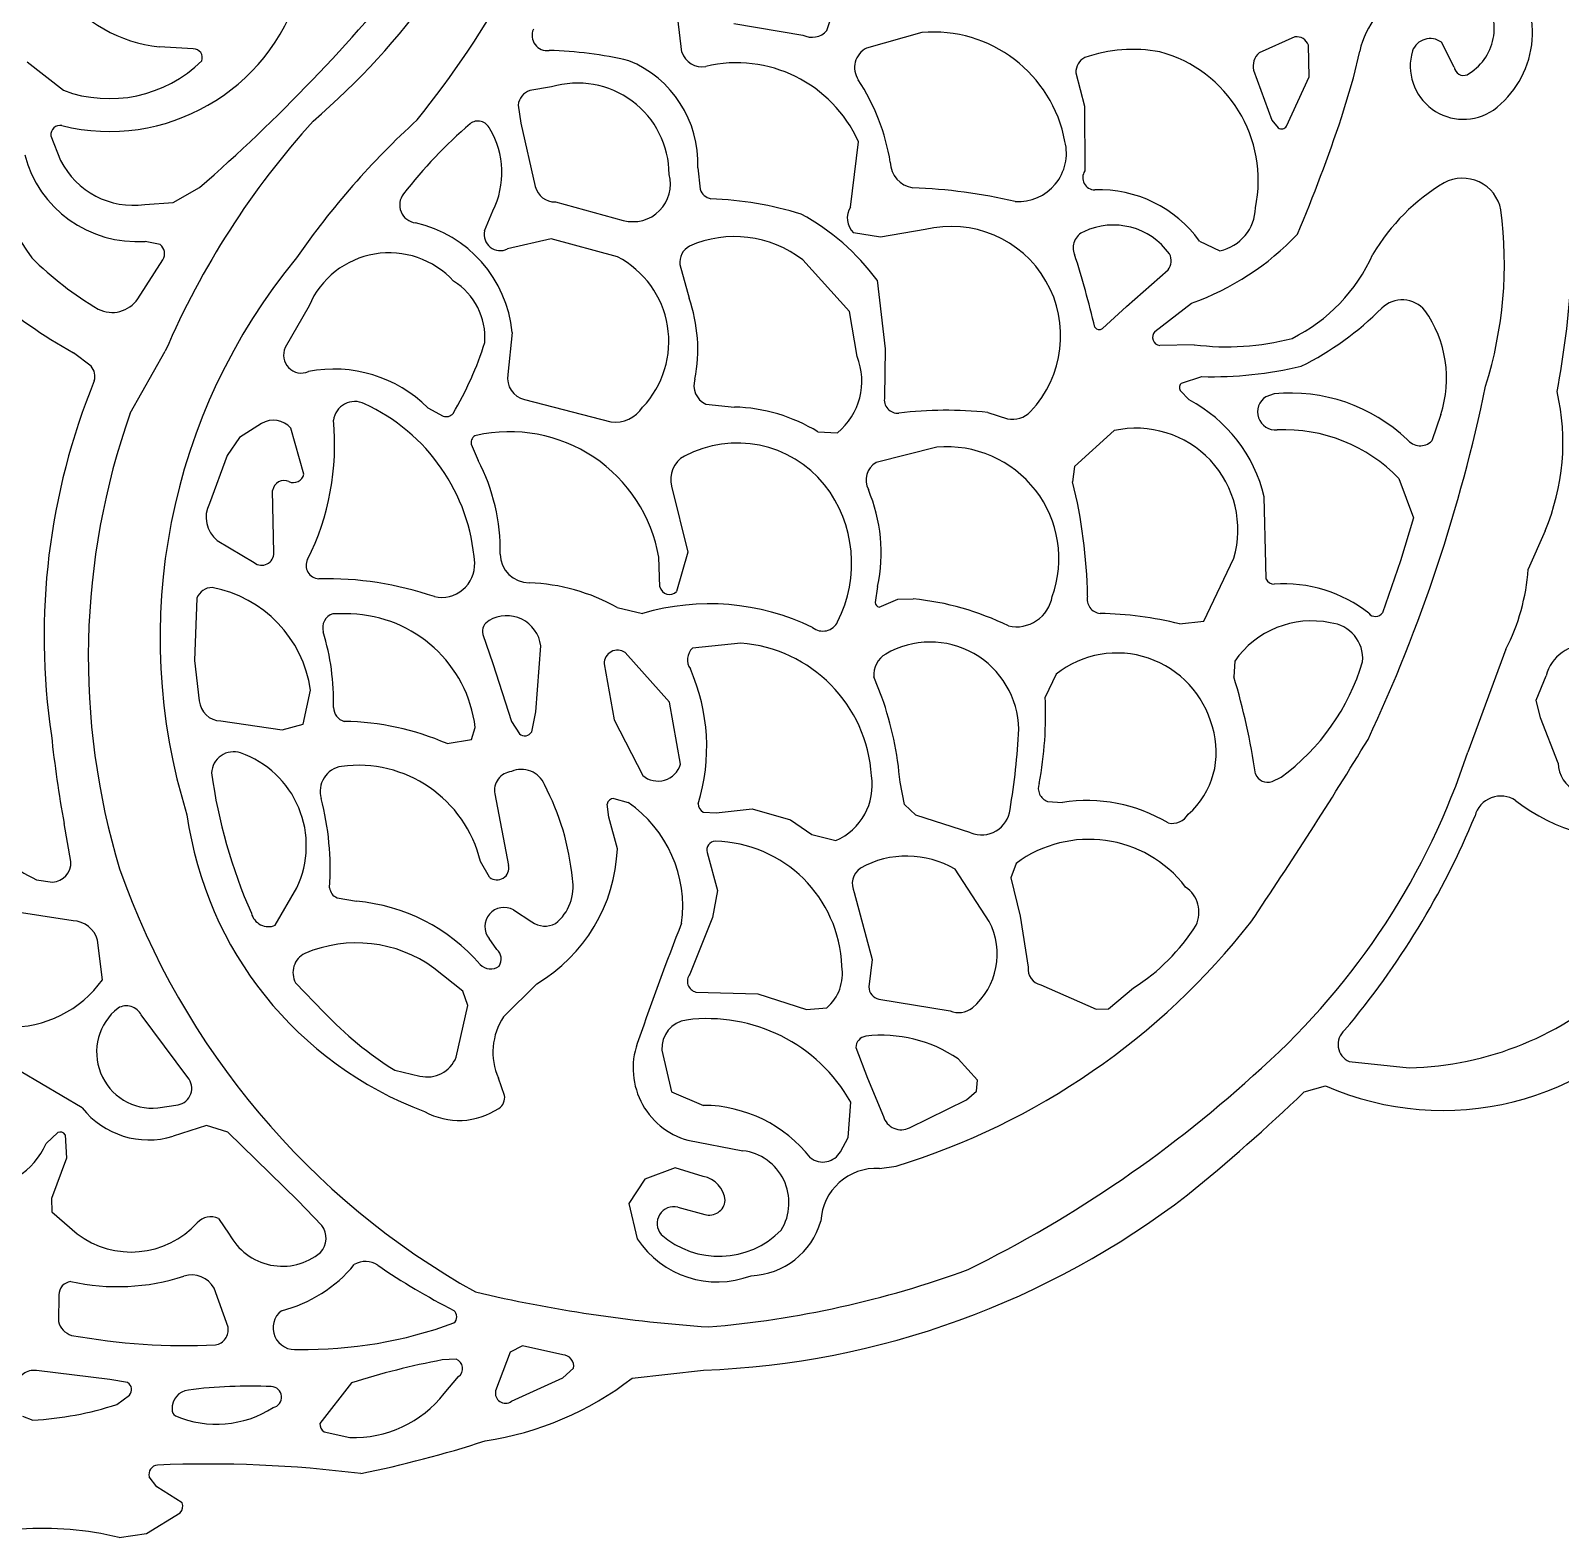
# Model space of a CAD drawing. Header units: millimetres. Extents: x 0.02 to 0.492, y 0.021 to 0.495.
# Drawn here: x 0.2799 to 0.361, y 0.0208 to 0.1006 of the extents above; entities that cross this region are included whole.
import ezdxf

# ---------------------------------------------------------------- set-up
doc = ezdxf.new("R2010")
doc.units = ezdxf.units.MM
doc.header["$MEASUREMENT"] = 0
doc.layers.add('WHITE', color=7, linetype='Continuous')

msp = doc.modelspace()

# ---------------------------------------------------------------- linework, layer by layer
at = {"layer": 'WHITE'}
for p, q in [((0.3220725373809599, 0.1006110200652846), (0.3225312878727716, 0.1019837188238788)), ((0.3143874142798597, 0.0994720458764488), (0.3141705414075951, 0.1012554092732546)), ((0.3171311913020269, 0.1009867900214336), (0.3207973485542854, 0.1003752439272349)), ((0.2884859925290029, 0.0996409542039078), (0.2866817710031039, 0.0997582262887176)), ((0.3271060492914181, 0.1005081115560114), (0.3241794029549659, 0.0996815710246715)), ((0.346882682399065, 0.1002791367719755), (0.3449846783807183, 0.0994283205638286)), ((0.3476464949238436, 0.0981528315057914), (0.3475977867264353, 0.0998433058716615)), ((0.3553255026417036, 0.0986659166667357), (0.3546529115038216, 0.0999948276993059)), ((0.2796854098740191, 0.0989582157932796), (0.2815986316700509, 0.0974469137783632)), ((0.3499944440839176, 0.0981029442157509), (0.3503201433336937, 0.0995233397745464)), ((0.3352707456344894, 0.0983809137473746), (0.3357326561186735, 0.0966091754804978)), ((0.3446930652457525, 0.0985171580976645), (0.3456581124721059, 0.0958727536067665)), ((0.3464320228339643, 0.0955436704666574), (0.3476464949238436, 0.0981528315057914)), ((0.3074746112023595, 0.0976278086328732), (0.306323511400697, 0.0974367120317047)), ((0.3493598498289351, 0.0960021029909058), (0.3499944440839176, 0.0981029442157509)), ((0.305709244546133, 0.0966617675110588), (0.3058476964675205, 0.0957108322003694)), ((0.3357326561186735, 0.0966091754804978), (0.3357420000140735, 0.0931740186113821)), ((0.3058476964675205, 0.0957108322003694), (0.3066105231045485, 0.0923470348005851)), ((0.3456581124721059, 0.0958727536067665), (0.346002229488017, 0.0954576846099239)), ((0.280926125396226, 0.0950431450765598), (0.2814541484466356, 0.0937233686784022)), ((0.3233265625391608, 0.0912616254546117), (0.3237438564461183, 0.0947243222435961)), ((0.3152332160879715, 0.0933457219433942), (0.3153626241584799, 0.0922029020870608)), ((0.2874230705471952, 0.0915055736237679), (0.2888140361686193, 0.0922930336849573)), ((0.2859130132941737, 0.0913958800306467), (0.2874230705471952, 0.0915055736237679)), ((0.3039263668767114, 0.0899935573062793), (0.3043651795130449, 0.0910605062966083)), ((0.3076779752064807, 0.0915321042254723), (0.3112772547228903, 0.0905551033510284)), ((0.3272779741873501, 0.0900659809019663), (0.3249196781561898, 0.0896709448283185)), ((0.2867262102320919, 0.0892720610032505), (0.2859360703041779, 0.0894430786186376)), ((0.3074616565556258, 0.0895765690144601), (0.305137782878166, 0.0890432400855626)), ((0.3109794318436905, 0.088621107917516), (0.3074616565556258, 0.0895765690144601)), ((0.3249196781561898, 0.0896709448283185), (0.3234894515913521, 0.0898900784139625)), ((0.3418290376108514, 0.0894570944636126), (0.3429086379308584, 0.0889462144662164)), ((0.2855388212158985, 0.0864028043553137), (0.2868718947089257, 0.0884656571863632)), ((0.3232682127763603, 0.0857247142092056), (0.3207931016811814, 0.0884636950362758)), ((0.3142731144797478, 0.0882105539840502), (0.314765090652642, 0.0864310543595296)), ((0.3379510720829857, 0.085982418655893), (0.3401563718304829, 0.0879280805035346)), ((0.3247351315461495, 0.0873860298569714), (0.3251627818839763, 0.0837563560363959)), ((0.2946202147806634, 0.0860310324714208), (0.2933545258917797, 0.0838097399118153)), ((0.3366764692606483, 0.0848217088096179), (0.3379510720829857, 0.085982418655893)), ((0.3394541960208093, 0.0846579693383992), (0.3413957256441338, 0.0861627898811055)), ((0.3236740827024987, 0.083342616453673), (0.3232682127763603, 0.0857247142092056)), ((0.3053940400264353, 0.084612690665251), (0.3051514088843057, 0.0823832586728886)), ((0.2830679489440797, 0.0828237785720719), (0.2821420496443368, 0.0835415274745784)), ((0.285140189500369, 0.0803330653506382), (0.286997315312763, 0.0836157521062351)), ((0.3251627818839763, 0.0837563560363959), (0.3251300520104662, 0.0811850232393639)), ((0.3415465421935246, 0.0839676653979337), (0.3397161185659337, 0.0839167430962004)), ((0.3408723070510227, 0.0819344088828962), (0.3419567405634125, 0.0822782375530203)), ((0.3412758071493895, 0.0810427818911935), (0.3407935474388997, 0.0815385359003548)), ((0.3457911868774785, 0.0813592476489917), (0.3453496419273637, 0.081211308847609)), ((0.300921109286844, 0.0806259658038479), (0.3017268387836126, 0.0801808182189562)), ((0.306049419310592, 0.0810651921751023), (0.3106165517455289, 0.079885070215739)), ((0.3156523743893478, 0.0808184390664791), (0.3171703221619005, 0.0806643849722262)), ((0.3306007177037752, 0.0803708945548378), (0.3316436463582157, 0.0800457473530489)), ((0.2921037863063109, 0.0797877874546661), (0.290943389620116, 0.0790445481994767)), ((0.2943424846275985, 0.0771061717682448), (0.2936586773464924, 0.0795382511864299)), ((0.3546195210011118, 0.0802613103022664), (0.3541338557213481, 0.0788641269866267)), ((0.290943389620116, 0.0790445481994767), (0.2902723951572503, 0.0780914419982569)), ((0.3032195002097729, 0.0786964364660045), (0.3035897900844928, 0.0778370627271288)), ((0.3215974575433216, 0.079351494593353), (0.3226398930470979, 0.0793034687887918)), ((0.3372996661568692, 0.0794112289676816), (0.3352064257812823, 0.0775068935583816)), ((0.2902723951572503, 0.0780914419982569), (0.2893385003500394, 0.0755430765433626)), ((0.3279023074602831, 0.0785280445795868), (0.3246764939048457, 0.0777314670180445)), ((0.3352064257812823, 0.0775068935583816), (0.335093691037097, 0.0767046469592098)), ((0.2927537647881331, 0.0729438458768885), (0.2926916125126259, 0.0762472421558558)), ((0.3138350742080739, 0.0764663667275751), (0.3147017886728727, 0.0729759503836738)), ((0.3523997000335234, 0.0768831840790889), (0.3531720772492924, 0.0747918187288442)), ((0.3453419667858817, 0.072333631768748), (0.3452601861872903, 0.0759070998051975)), ((0.3531720772492924, 0.0747918187288442), (0.3524727176182855, 0.0725147686401291)), ((0.3601408039338754, 0.0741047001730276), (0.3592484131086217, 0.072064997938702)), ((0.2897526356361496, 0.0735985446933796), (0.2917106647465255, 0.0724198517882893)), ((0.3132247868967155, 0.0711426787395762), (0.3131653837178041, 0.0727079334205018)), ((0.3147017886728727, 0.0729759503836738), (0.3140977452599283, 0.070884826541312)), ((0.3420484581625254, 0.0693175167265328), (0.3436465150294847, 0.0726461243981644)), ((0.3453538634163984, 0.0715400437551492), (0.3453419667858817, 0.072333631768748)), ((0.3524727176182855, 0.0725147686401291), (0.3515303053520205, 0.0697601524418065)), ((0.3247611665106914, 0.0711523797936727), (0.3246403932859299, 0.0703082646158359)), ((0.2886783381732536, 0.0705349121696992), (0.2885546293739784, 0.0672308855800148)), ((0.3109532738879084, 0.0700405351676698), (0.3123002772424853, 0.0697203897666375)), ((0.3248367882779342, 0.0700630245627498), (0.3258371306911412, 0.0704741496049977)), ((0.3258371306911412, 0.0704741496049977), (0.3266522793417285, 0.070496783391229)), ((0.2968330798866645, 0.0696988663346861), (0.2958837395326278, 0.069705147571874)), ((0.3407714728316714, 0.0691701572263955), (0.3420484581625254, 0.0693175167265328)), ((0.3038333073432687, 0.0686176981864782), (0.3043645002067581, 0.0670725875989268)), ((0.3175043541836216, 0.0681509023168354), (0.3149528543228988, 0.0678877216078077)), ((0.306644806278228, 0.064508502143951), (0.3069062817930748, 0.0680153983634369)), ((0.3137209870728642, 0.0650189278110389), (0.311386362638107, 0.0676473337508906)), ((0.3580651813318508, 0.0678285439135185), (0.35604363963839, 0.0623705450668297)), ((0.2885546293739784, 0.0672308855800148), (0.288804149178478, 0.0651021939440172)), ((0.3043645002067581, 0.0670725875989268), (0.3053526782930298, 0.0640043292868199)), ((0.3102590257223279, 0.067057865115484), (0.3107922128474374, 0.0640815551335642)), ((0.3342220510871558, 0.0665140516690437), (0.3336488091182399, 0.0652862005372492)), ((0.3436901332276064, 0.0671962471783835), (0.343648216649945, 0.0663634573110928)), ((0.3249886098653577, 0.0652830106893736), (0.3245654110262256, 0.0663627598696577)), ((0.3596690409400331, 0.065130228393853), (0.3601961023056526, 0.0664257625683964)), ((0.29430942972421, 0.0638525430975281), (0.2947007677723554, 0.0656674660505422)), ((0.314307266127281, 0.0617347645535808), (0.3137209870728642, 0.0650189278110389)), ((0.3598999682270532, 0.0641943894183291), (0.3596690409400331, 0.065130228393853)), ((0.3064237693028135, 0.0634470745873585), (0.306644806278228, 0.064508502143951)), ((0.3107922128474374, 0.0640815551335642), (0.3123098677946521, 0.0611403243816778)), ((0.3608430253881453, 0.0617959220952312), (0.3598999682270532, 0.0641943894183291)), ((0.2899384351201559, 0.0640299678791008), (0.2932032711905631, 0.063549219345672)), ((0.2932032711905631, 0.063549219345672), (0.29430942972421, 0.0638525430975281)), ((0.303239856525111, 0.0630394323094132), (0.3034363290761771, 0.0636817728055935)), ((0.3053526782930298, 0.0640043292868199), (0.305777918583118, 0.0633512468348144)), ((0.3019352850896172, 0.0628307826879428), (0.303239856525111, 0.0630394323094132)), ((0.3456701388848629, 0.0608161857102449), (0.3461533661623368, 0.0610423669551695)), ((0.3044679887963373, 0.0601619245731302), (0.3051994198747026, 0.0563711537301083)), ((0.3261847129095388, 0.0595958553176816), (0.3259519630378336, 0.0607765120456023)), ((0.3105065523943168, 0.0589213385581167), (0.310418066570113, 0.0596167014651842)), ((0.3107827480436913, 0.0599225672349349), (0.3115435524443406, 0.0597084900231545)), ((0.3155152306303058, 0.05920121418215), (0.3162096651795856, 0.0591573079597414)), ((0.3162096651795856, 0.0591573079597414), (0.3181056811773279, 0.0593759842874618)), ((0.3181056811773279, 0.0593759842874618), (0.3201397766103737, 0.0587849853286962)), ((0.3267833062739683, 0.0590348865270515), (0.3261847129095388, 0.0595958553176816)), ((0.3337711988558408, 0.0597627190038364), (0.3345580225422328, 0.0597148508753884)), ((0.2819977538166195, 0.0565728246552245), (0.2816383957089266, 0.0585985940598609)), ((0.3109652734204185, 0.0572584166947624), (0.3105065523943168, 0.0589213385581167)), ((0.3201397766103737, 0.0587849853286962), (0.3212678872613021, 0.0580149987318895)), ((0.3297031956400416, 0.0580945976108836), (0.3267833062739683, 0.0590348865270515)), ((0.3212678872613021, 0.0580149987318895), (0.3225381805489403, 0.0576909015027754)), ((0.3157219220611279, 0.057065590356687), (0.3162786893538784, 0.0550445219619823)), ((0.3041899808155781, 0.0557433312762118), (0.303711629764051, 0.0565785967687314)), ((0.3306732632320807, 0.0534085040433924), (0.3288745560139394, 0.0561663575432596)), ((0.3320990906620498, 0.056472966092703), (0.3318207012113856, 0.0557067284411904)), ((0.280172491138632, 0.0556133138745104), (0.2810225607037585, 0.0554843489629735)), ((0.2928332516095192, 0.0532001844559998), (0.2939746648082388, 0.0551886384059036)), ((0.3318207012113856, 0.0557067284411904), (0.3323184121568649, 0.0536789373240509)), ((0.2961060324061207, 0.0546637223645485), (0.2971379097446903, 0.0544707799053459)), ((0.3162786893538784, 0.0550445219619823), (0.3160106472805351, 0.0536185242596988)), ((0.3235253469396012, 0.0549359553289795), (0.3244688625159125, 0.0513837537945213)), ((0.28211004028604, 0.0534398275025353), (0.2786844808110133, 0.0539697317333467)), ((0.305455058934121, 0.0540164520536983), (0.3064282101651074, 0.0533888464690528)), ((0.3160106472805351, 0.0536185242596988), (0.3148063982181672, 0.0506152618986036)), ((0.3323184121568649, 0.0536789373240509), (0.3327365646977862, 0.0509809554204144)), ((0.2836766750671674, 0.0503178185047974), (0.2834141683374224, 0.0524074007296432)), ((0.3045777128982378, 0.0519225320627493), (0.3041646618026914, 0.0524986410085709)), ((0.3244688625159125, 0.0513837537945213), (0.3242976478498876, 0.0499356295261706)), ((0.3027705734926104, 0.0497058817906877), (0.3012426543602649, 0.0509312575650889)), ((0.2939067573730522, 0.0501526599567995), (0.2954138470279559, 0.0486049657917668)), ((0.3030302516641568, 0.0489498604634605), (0.3027705734926104, 0.0497058817906877)), ((0.3049375602129355, 0.0483575984865928), (0.3066887596594456, 0.0501051732840978)), ((0.3151283814603851, 0.0496618628414768), (0.318405350021011, 0.049570885838995)), ((0.318405350021011, 0.049570885838995), (0.3209931808484598, 0.048738273318968)), ((0.3334183345507891, 0.0500433926189318), (0.3363464198301334, 0.0487523364487931)), ((0.3370074372430404, 0.0487799041805401), (0.3383344708609429, 0.0498808068219294)), ((0.302421323499197, 0.0462133757353785), (0.3030302516641568, 0.0489498604634605)), ((0.3209931808484598, 0.048738273318968), (0.322063074985725, 0.0488274244496669)), ((0.324822586219853, 0.049283037853574), (0.3286012151308581, 0.0486686454934803)), ((0.3363464198301334, 0.0487523364487931), (0.3370074372430404, 0.0487799041805401)), ((0.2881946555986628, 0.0451388213978604), (0.2857236371401019, 0.0484487689681031)), ((0.3133286877284318, 0.0465857089950088), (0.313840973439568, 0.0443831684774984)), ((0.3236084059542504, 0.0467246294687819), (0.3242245954496681, 0.045100276524701)), ((0.2825944474686248, 0.0435216585217111), (0.2793609474854878, 0.045434992580173)), ((0.2991663420276239, 0.0455145021016178), (0.3004952568320772, 0.0452112757014207)), ((0.3300497950945539, 0.0449997822600719), (0.3290233525410862, 0.0461223825948087)), ((0.3497635834917306, 0.0459748620135308), (0.3529375477450696, 0.0456493273117371)), ((0.3049897365764433, 0.0441853047244808), (0.3046607938041866, 0.0451044569835928)), ((0.3242245954496681, 0.045100276524701), (0.3250689110688637, 0.0430662780430497)), ((0.3300049910166076, 0.0444074330433092), (0.3300497950945539, 0.0449997822600719)), ((0.3473663801996058, 0.0443679972015962), (0.34850728283987, 0.0446976167924608)), ((0.313840973439568, 0.0443831684774984), (0.3155321507492321, 0.0436585489235238)), ((0.3232011597351167, 0.0419623625140594), (0.3233394377856894, 0.0438317385802609)), ((0.326452407110287, 0.0424739883873885), (0.3294657491100494, 0.0439480659066837)), ((0.3294657491100494, 0.0439480659066837), (0.3300049910166076, 0.0444074330433092)), ((0.2866110305872993, 0.0435201948105542), (0.2876765689205013, 0.0436837809645543)), ((0.2806809927459908, 0.041629849921458), (0.281310205964327, 0.0422167947148511)), ((0.2891920683992652, 0.0425891667177064), (0.2874118319240781, 0.0420221288220403)), ((0.2903156492128067, 0.0422436002907471), (0.2891920683992652, 0.0425891667177064)), ((0.2940334106935713, 0.0386127946539575), (0.2903156492128067, 0.0422436002907471)), ((0.2816855955331191, 0.0420947116467924), (0.281763358192637, 0.0408658041133953)), ((0.3147051793945548, 0.041806476122113), (0.3176184582149991, 0.0412569313682825)), ((0.322792087085522, 0.0412035099093784), (0.3232011597351167, 0.0419623625140594)), ((0.281763358192637, 0.0408658041133953), (0.2809655605977732, 0.0387247539043555)), ((0.3124186353659139, 0.0397432594908658), (0.3115698865234491, 0.0384646546252349)), ((0.3140368065725243, 0.04033919736187), (0.3124186353659139, 0.0397432594908658)), ((0.3155178887666267, 0.0398885619905872), (0.3140368065725243, 0.04033919736187)), ((0.3248619656306317, 0.040314015680626), (0.3257502827456998, 0.0404405166371093)), ((0.2809655605977732, 0.0387247539043555), (0.2809875724856056, 0.0380134062560188)), ((0.2953070140216433, 0.0372979496526551), (0.2940334106935713, 0.0386127946539575)), ((0.3115698865234491, 0.0384646546252349), (0.3120220233733642, 0.0365908562540824)), ((0.3141746429902721, 0.0382667308149919), (0.3155957622525639, 0.0378828441794933)), ((0.2809875724856056, 0.0380134062560188), (0.2823242587564599, 0.0368543345262683)), ((0.2898176019763936, 0.0376599505827245), (0.2903922198459508, 0.0368382398053704)), ((0.2813514363946014, 0.0336149158269369), (0.2813378915628721, 0.0322124178922502)), ((0.2903263467442976, 0.0319051311586542), (0.2895927574541345, 0.0339724574426352)), ((0.3059439736331056, 0.0309087331625498), (0.3052763785538624, 0.0305821909598098)), ((0.308072691205891, 0.0304382028008109), (0.3059439736331056, 0.0309087331625498)), ((0.3024242992017774, 0.0302055428206212), (0.3016817534733002, 0.0301650836373428)), ((0.3052763785538624, 0.0305821909598098), (0.3045101539957086, 0.0285358303386406)), ((0.2840566300671332, 0.0291356173668151), (0.2801663498119871, 0.0296045412517619)), ((0.301789663149877, 0.0283805330216969), (0.3025425881400199, 0.0292818161288019)), ((0.3053504093444663, 0.0279761067996013), (0.308067051126779, 0.0292166392065716)), ((0.308067051126779, 0.0292166392065716), (0.3086433702358475, 0.029728184402213)), ((0.3117468173690546, 0.0292046955738898), (0.3155329278106116, 0.0296263566997289)), ((0.2850062141910567, 0.0289651919412099), (0.2840566300671332, 0.0291356173668151)), ((0.296869287811203, 0.0289567868773283), (0.2951917800973207, 0.0267978712674615)), ((0.2844282644064438, 0.02781326580755), (0.2851076772543632, 0.0283079829742615)), ((0.2794278481562726, 0.0271881754494038), (0.2799794209348377, 0.0269765212518954)), ((0.2954197786829371, 0.0263555372807045), (0.2967780024881657, 0.0260606122909767)), ((0.2865592073967241, 0.0234413080400031), (0.286146458076453, 0.0239666764914956)), ((0.2878969293192512, 0.022591520633603), (0.2865592073967241, 0.0234413080400031)), ((0.2859977086416587, 0.0209717706039516), (0.287788734585376, 0.0220664201024981)), ((0.2845492525395605, 0.0207638785356378), (0.2859977086416587, 0.0209717706039516))]:
    msp.add_line(p, q, dxfattribs=at)
for centre, radius, start, end in [((0.2583303752615547, 0.1296387363571974), 0.0539013292163234, 321.2190478078496, 340.4696619059418), ((0.2686316245597375, 0.1263238474634051), 0.0402191864192113, 310.6679300603595, 337.6131909809035), ((0.2874453355294443, 0.1072246530406909), 0.0075053686937064, 169.1878807465853, 264.1608669059421), ((0.2278542450046112, 0.162257802388903), 0.0927963630675044, 311.0653989059418, 321.2753038285443), ((0.2980901529191133, 0.1012593580139152), 0.0221599092003401, 174.7452454002172, 214.9141752452975), ((0.354689663057673, 0.0985623983791764), 0.0044739368551176, 61.20340611384478, 167.5969959059419), ((0.3543824365171564, 0.1004990598942732), 0.0050923866188312, 306.3964009211162, 39.07376490594196), ((0.2840431710602855, 0.1057837882016435), 0.0105131525789411, 256.1143248503558, 343.3767966791898), ((0.3546340260506377, 0.1007339584055737), 0.0028189981721894, 299.2686939349327, 38.3505954553902), ((0.3072458221859625, 0.1003563423949141), 0.0008021712070108, 156.1795039059431, 277.3992097567047), ((0.3212806477475087, 0.101327633495547), 0.001068, 243.0940489059415, 317.8567619059419), ((0.3277077693030456, 0.0934249948074758), 0.0071086292522383, 10.62831038558689, 94.85569290594191), ((0.3469700345235395, 0.0996178814458345), 0.000667, 19.75310090594195, 97.52522690594228), ((0.354056096713365, 0.0991840951343609), 0.0010067150470565, 53.64163190594181, 159.7128257597327), ((0.2840415500263519, 0.1039849328735942), 0.0069795088498516, 249.5118939059417, 314.5449498304068), ((0.2884984441351883, 0.0991730331971764), 0.0004680866490696, 339.6996370103113, 91.5243089059412), ((0.3068550834041554, 0.0791166555034103), 0.02045016394805, 76.65311197434788, 88.61568903455402), ((0.3093537003941769, 0.0935666026676047), 0.0058836632371258, 357.8485329059419, 67.80909900633418), ((0.3154499016033716, 0.0998137623652371), 0.0011160866773389, 197.8287959059414, 280.4209581525653), ((0.3246913035686388, 0.0986493357220734), 0.0011521944099016, 116.3774869059428, 213.8582398900067), ((0.3361586177827052, 0.0984011283233669), 0.0008881022354774, 117.95360647242, 181.3042529059414), ((0.3383087639918712, 0.0917177501692581), 0.0078965591378165, 79.71651794451282, 108.9660979114801), ((0.3378783571315145, 0.0926702081703635), 0.0070612247959422, 348.1476473142877, 74.89488726584206), ((0.3455895692978457, 0.0987324822360708), 0.000922, 131.0003699059416, 193.5055929059415), ((0.3558201575855515, 0.0987367819671755), 0.002822982464469, 163.6143405258564, 304.1310311370353), ((0.3172815721319294, 0.0918220056523259), 0.0070841061647447, 24.18562090594187, 103.3008080029794), ((0.3558204440114329, 0.0987365411625176), 0.0004999547768288, 188.1208659059416, 292.5598551768874), ((0.3066000760438027, 0.0965865661629364), 0.000894, 108.0204499059433, 175.1747009059415), ((0.3088593440895142, 0.0929775773384422), 0.0048520239344498, 0.1977720014426285, 106.5823319059417), ((0.314383128525732, 0.0918571692481337), 0.0111925650081294, 9.125662529129906, 33.33221769120976), ((0.3276383728944881, 0.0661114834360217), 0.044250367038479, 137.8309988976215, 156.6982589059419), ((0.3296720568127937, 0.0637650181114707), 0.0434865862680847, 132.3999899787873, 145.2165813126736), ((0.303577159574298, 0.0951398228825686), 0.0006791245282688, 23.74210461121135, 128.0822058255522), ((0.2605400443156835, 0.1260992748964498), 0.0937805822551967, 337.2476093220648, 341.2807139059419), ((0.2814306688685961, 0.0950799616206358), 0.0005058849408996, 79.80975991967208, 184.1734769059408), ((0.3196646230816973, 0.0764856103905469), 0.0253114241184887, 130.7023959733287, 142.3296393705838), ((0.3003211057864706, 0.0930854852657264), 0.004522728394602, 333.4016119059418, 30.97620498726109), ((0.34617927133759, 0.0956898918094242), 0.0002919999999999, 232.676997905948, 329.9498369059552), ((0.3322069594689512, 0.0941136062820704), 0.0025641900592571, 266.7088434891749, 14.04949618873873), ((0.2855010754143354, 0.0955786780551891), 0.006151, 194.5556139059418, 274.0553069059416), ((0.2853163588968859, 0.0956876037554684), 0.004333, 206.956884905942, 277.9147809059421), ((0.3268307956813017, 0.0936627470010628), 0.0013970994150011, 181.2481915456528, 261.3227546544773), ((0.3103655514643632, 0.0908690737814789), 0.051284318577684, 349.4514218393107, 2.825544402203919), ((0.3117938329521094, 0.0924737029775182), 0.001986926670431, 254.9306159059419, 15.19019121923307), ((0.336288842977887, 0.0928186001653293), 0.0006521959052822, 146.9783039059424, 269.0609540775806), ((0.3603913717035633, 0.0831953342507288), 0.0109020418562216, 120.9341146524144, 149.3001626500252), ((0.3557634401081141, 0.0907117097966844), 0.0020785019944475, 11.1932262883086, 118.0152348112827), ((0.3003712489020413, 0.0913666589615651), 0.0009459504783748, 141.6282401940772, 263.4411731362253), ((0.3076683415808981, 0.092626061808406), 0.001094, 194.7766729059418, 270.5045459059408), ((0.3160587303668294, 0.0924146212787939), 0.0007275911416797, 196.9170249059424, 259.1005008805645), ((0.3151141624876645, 0.0723403863379548), 0.0193765812066292, 73.21919641442881, 87.61307244337777), ((0.3255475996558376, 0.0635808437758432), 0.0287208238798135, 76.89480247889892, 87.86011297864125), ((0.3365305389326956, 0.0856426750418273), 0.0065286969425538, 35.75032890594176, 92.21547682025049), ((0.3147250957751334, 0.0799540497316111), 0.0124673631823563, 36.5921469059419, 61.32001826574954), ((0.3242364336330122, 0.0906742383653992), 0.001083, 147.1548549059416, 226.3909349059425), ((0.342410950875409, 0.0912722286245644), 0.002378662285823, 282.0772209059418, 358.7394500835758), ((0.336200604932639, 0.0882739041806926), 0.0217878554972174, 342.6323776524395, 7.493091171990632), ((0.2988057933234623, 0.0839697883829061), 0.0066195406157738, 5.573459905941835, 77.2811437599215), ((0.3286669011231499, 0.0844327145966035), 0.0058019658134227, 316.330355585705, 103.8504829059421), ((0.3372621259202586, 0.0866603175659235), 0.003647310979414, 35.44786089937419, 115.4447422871683), ((0.2863503648719677, 0.0887877994362507), 0.000613, 328.2969099059412, 52.18422590594158), ((0.3047559318503539, 0.0898037601658753), 0.000851, 167.1130339059424, 296.6608599059397), ((0.3171840023834216, 0.0837957936779973), 0.0059004153101039, 52.28974190594177, 113.9796741516603), ((0.3360413440632105, 0.0891088972817677), 0.0009131357179129, 112.2834113627082, 202.6366949955986), ((0.3365751988971767, 0.0997119523907579), 0.0143811433075086, 289.5845629059418, 316.5936321533856), ((0.292382931474811, 0.1010767993914701), 0.017652777298512, 225.0837829528217, 239.5830305131585), ((0.3183465938394388, 0.0684450721104401), 0.0316234431239746, 140.4694399502218, 197.2839858345002), ((0.2988727704089016, 0.0842084527924904), 0.0046266646795841, 42.4387840827886, 156.8007739059419), ((0.3086285545165008, 0.0841351974161877), 0.0050645846062063, 316.5379243799624, 62.34285390594203), ((0.31526562215267, 0.0883121019274809), 0.0009976890625964, 118.7333160807272, 185.8418619059421), ((0.2876977036560414, 0.0734560304445652), 0.0499045480032231, 13.24481270063465, 17.85526843010202), ((0.3395426859042857, 0.0884111120114039), 0.0007809800596731, 321.7937559059413, 27.82224485085657), ((0.342599034569619, 0.0925529514890313), 0.0092326891834148, 296.5716718297591, 335.7524224783851), ((0.3004260691955581, 0.0843410707770242), 0.0035214868337903, 355.8929458020162, 58.09453346494409), ((0.2937509515488368, 0.1048427090395886), 0.0242591619701471, 228.2223180815872, 241.4101179059421), ((0.2841849705168588, 0.0872993228670522), 0.0016237786663151, 242.9100928287569, 326.4875159059421), ((0.3070747049742276, 0.0837197837416332), 0.0081543252477584, 348.8391241400598, 19.42026890594191), ((0.3525729008506886, 0.0847622963389533), 0.0015781545719411, 40.37731034344794, 133.4493043459675), ((0.3400426775956951, 0.0972608061507401), 0.016120541845251, 296.4321101839462, 315.2314931306329), ((0.3486782360593988, 0.0821792422325091), 0.0062431826537167, 342.1091769059418, 35.27459942885361), ((0.3365115619341665, 0.0850677874881898), 0.0002962248172843, 216.9371754879889, 303.8276469059388), ((0.3397858437963006, 0.0843582715689519), 0.000447, 137.8970509059419, 261.0260809059428), ((0.2942198825879725, 0.0834146863041626), 0.0009512673465252, 155.4623009059426, 293.0095504353669), ((0.2869212126727919, 0.0894210192714218), 0.0178331268634549, 329.3137097016143, 342.6022697583178), ((0.3432964209459326, 0.0974330730301941), 0.0135786331547423, 262.5956999059419, 284.6427120849504), ((0.2824580113614815, 0.0822871877543174), 0.0008123752583407, 343.1883054829671, 41.33960990594127), ((0.3203685951733878, 0.0820369870288772), 0.003554, 309.723409905942, 21.5534479059417), ((0.3424982442254124, 0.1026420342282956), 0.0203709950971452, 268.4767789059418, 283.3981179761772), ((0.3163331727594649, 0.0685181616009152), 0.0357577385571403, 157.7596134542622, 188.4685264454643), ((0.2959495749713136, 0.0756048157702525), 0.0070659819636319, 45.28448290594196, 101.0793419389309), ((0.3063135816385928, 0.0822101128118563), 0.001175, 171.5261399059421, 257.0077649059421), ((0.3161152600215093, 0.0818080722124468), 0.0010925368973446, 162.2363201699937, 244.9328829059431), ((0.3410764889287822, 0.0816880153748758), 0.00032, 129.6479329059431, 207.8477289059429), ((0.325824951424697, 0.0810464325693786), 0.0007085849064899, 168.7209279059416, 275.4061841214293), ((0.3458617600986055, 0.0804049123226197), 0.0009552697926925, 122.418401905942, 275.2892486150057), ((0.3466522937348924, 0.0723765744340483), 0.0090238530077981, 46.72205481580372, 95.47581790594205), ((0.2744300581789806, 0.0988815680598914), 0.084319575187172, 334.8545211804029, 348.2913723124004), ((0.3491703589523511, 0.0787759953169322), 0.0119235758652393, 336.935342905942, 13.10991570501311), ((0.3216972327351024, 0.0673996675232316), 0.0387774443385344, 160.5168949059419, 196.8124636736327), ((0.2970420913223158, 0.0798170063471139), 0.0011377427199191, 63.19977710892419, 172.7262338428712), ((0.2933776862395214, 0.0716929908064365), 0.0100489756963721, 4.078827493334112, 65.43638985543649), ((0.3018895101359629, 0.0806408891333372), 0.0004879828020893, 250.5274819059444, 318.9016616790005), ((0.3108523906803387, 0.0816078916500278), 0.0017388886386474, 262.2051659059422, 326.6289212333431), ((0.3168997931547286, 0.0716314351187023), 0.009037, 58.67944290594193, 88.28455390594206), ((0.3283770046349144, 0.0597540974078549), 0.0207363744278615, 83.843916905942, 96.88355390022421), ((0.3319252918199245, 0.0812883392346439), 0.0012741109646758, 257.2291389059416, 317.4328112003898), ((0.3375606716844274, 0.0740470682408945), 0.007921, 13.58117890594188, 62.02906890594182), ((0.2927394259297215, 0.0787794094158581), 0.001192, 39.53966290594168, 122.2256279059403), ((0.2824074464009849, 0.0786567096669736), 0.0135688955972483, 333.429537543921, 5.516229595704908), ((0.3384734129950401, 0.074152630070648), 0.005388, 343.7634359059419, 102.5824689059421), ((0.3036019210706202, 0.0787869914560293), 0.0003929960827153, 106.6419610669001, 193.3219249059392), ((0.3052504812755507, 0.0713239014565792), 0.0080350000091816, 9.91868790594185, 102.6608684542125), ((0.3173092764400777, 0.0727684445564094), 0.005988122208627, 39.13743668697116, 117.783578824252), ((0.3463057437850184, 0.0709696049489032), 0.0084915676342864, 44.13936790594181, 92.4022515335533), ((0.3535225484828085, 0.0794788309006849), 0.0008669241269278, 217.9018161968681, 314.8412619059416), ((0.3152308720140769, 0.0768162282445369), 0.0014389769269497, 119.6955964939729, 194.0714749059423), ((0.328448976313774, 0.0726304518936423), 0.0059228748361487, 340.1903080253541, 95.29581690594169), ((0.293795572593896, 0.0772160853576373), 0.0005578474430718, 244.3560072523207, 348.6365699059402), ((0.2943931743522855, 0.0730623606802116), 0.0103622160063723, 358.9215546264113, 27.43745190594181), ((0.3252671622115654, 0.0767864588929575), 0.0011144188642712, 122.0070499059423, 206.6617252487474), ((0.2932953325009013, 0.0761609775870557), 0.000609851949307, 64.88784942371758, 171.868143905941), ((0.3165821245823148, 0.0723747809171922), 0.0068023347294968, 333.0027970297407, 37.84333515015991), ((0.3163333173983058, 0.0729385112205129), 0.0086150395318353, 348.0342389059419, 22.86798502630198), ((0.3094209814580091, 0.0702574484890342), 0.0264698769405153, 0.8419463231353524, 14.09718590594191), ((0.290731587961706, 0.0748234023766586), 0.001568, 152.6789579059414, 231.366836905943), ((0.2921121785033618, 0.0729208015892387), 0.000642, 231.2876519059405, 2.057046905941913), ((0.2951731664602428, 0.0722670541516893), 0.000706668692612, 153.0460471657371, 266.9028451097841), ((0.3016418438517191, 0.0723359306681351), 0.0017608311800813, 257.6027163100679, 2.338003029685524), ((0.3062991895768488, 0.0728941238915711), 0.0015458669636125, 180.9931274998186, 269.8062399781145), ((0.2955394640045623, 0.0538424381533432), 0.0177235954918948, 71.15682327811942, 91.30768681477238), ((0.3457947616982243, 0.0717768157734779), 0.0005004520792048, 208.2367709059431, 268.9198116494205), ((0.3484630135338953, 0.072793871050768), 0.01081, 332.6562979059419, 356.1338519059419), ((0.2894755418613864, 0.0702486989392875), 0.0008470252260915, 88.85834994226005, 160.2507729059412), ((0.2882945347862409, 0.0647333680802261), 0.0064739756016323, 8.295880905941884, 79.33708522646478), ((0.3059302612733455, 0.0610982429633469), 0.0102564733506967, 60.67645890594176, 87.96783191550382), ((0.3137295407983846, 0.0712448966379589), 0.000515, 191.4481669059412, 315.6399309059371), ((0.3321099965171456, 0.070955945100516), 0.001940105488047, 257.7196937447469, 350.1246549185006), ((0.3366473226372083, 0.0704909041073973), 0.000775080456371, 168.4266633958842, 262.8977053930196), ((0.3462822253610757, 0.0639716677146652), 0.0073216658160059, 51.88568239419281, 93.8914725558855), ((0.3158568181852721, 0.0577148721063309), 0.0125212394661892, 64.15470168272041, 106.5015119059419), ((0.3248963660992686, 0.0703119954108526), 0.000256, 180.8350249059414, 256.5423919059448), ((0.325221703366817, 0.055895468035564), 0.0146712289102029, 63.80779128243161, 84.4042579059418), ((0.3511551184268289, 0.0700261776377792), 0.0004599289442154, 219.7284989221482, 324.6615639059409), ((0.2961226039606477, 0.0689624326082459), 0.0007801805766426, 107.8283009059419, 196.1750648468376), ((0.2966181757764319, 0.0628312279324837), 0.006871, 7.110748905941852, 88.20766890594155), ((0.3044742614058967, 0.0687649793402036), 0.0006576578507416, 117.764325651151, 192.9410239059408), ((0.3051024580011297, 0.0677873030708514), 0.0018181880361741, 7.206857905941887, 120.9309493264354), ((0.3218605362631264, 0.0696552813509767), 0.0008650323342558, 230.9324744902696, 334.7936282734519), ((0.3362829086689302, 0.0512492853068409), 0.018474437977923, 75.93864490594194, 89.1670024501817), ((0.3477709674411111, 0.0643590110461552), 0.0049702230078873, 78.51951157229242, 145.1906999059417), ((0.3485713047187511, 0.0673308771312157), 0.0019082886504665, 355.1243896809217, 84.31881547606197), ((0.2830433098250836, 0.065024465585764), 0.0128791269499092, 358.7417998923225, 16.79141449357354), ((0.3169423140870398, 0.0606661002430985), 0.0075058744429402, 3.501788555207828, 85.70567090594204), ((0.3275494005078213, 0.0635141928188556), 0.0046940409003139, 0.9099652128998668, 120.1332995192211), ((0.3109740056559309, 0.0670632218444459), 0.000715, 54.77961190594374, 180.4292599059423), ((0.3155069230711712, 0.06727045792575), 0.0008294616513134, 131.9118109059417, 215.799647019478), ((0.3258259890080307, 0.066477744596039), 0.0012658113348809, 120.0080795318773, 185.2118619059418), ((0.3374481759951751, 0.062401278587051), 0.0052271200814699, 14.56304884107997, 128.1112039059419), ((0.3622809607730064, 0.065892406054324), 0.002152, 3.250618905941868, 165.6501359059419), ((0.3054048797178374, 0.0626479156862865), 0.0102970491567499, 343.0185213379469, 23.69070533255749), ((0.3391442359011434, 0.0705699241817511), 0.0118280283109301, 306.3407719059419, 343.288218658245), ((0.3091412985948722, 0.0560020248489397), 0.0360289699592879, 8.324975754646788, 16.71349690594193), ((0.2899645487782052, 0.0651936749199247), 0.001164, 184.507632905942, 268.7144949059432), ((0.3080759050184848, 0.059311368472817), 0.017936, 4.685558905941869, 19.44742190594188), ((0.3137044467104088, 0.0643910516119732), 0.0199644404743366, 349.4088674921564, 2.569841905941848), ((0.296686442735511, 0.064746184046421), 0.0007671244902377, 180.3374424119455, 255.2542213967448), ((0.2962459899482993, 0.0496524101637172), 0.0143540092515049, 66.64943990594188, 89.02122242074883), ((0.3060609057348391, 0.0636683324257212), 0.000425, 228.2522689059457, 328.6270449059424), ((0.2962171997391218, 0.0653292347985972), 0.036067669143413, 350.4245939441042, 357.2340393075896), ((0.3383126917747124, 0.0623791592756617), 0.0044024223261966, 311.5605567694286, 17.67229277068361), ((0.3421088104360916, 0.0697203563840364), 0.0614846700769451, 186.0386055623844, 190.421414905942), ((0.1413593122304137, 0.1905642295395253), 0.2451680140518385, 325.9733933685741, 328.6611252510754), ((0.2906180628077738, 0.0612259180126635), 0.0011671205036906, 71.29006847336436, 177.6253622063263), ((0.2892773466933791, 0.0574213493010726), 0.005200941781408, 334.5775069059419, 70.74533381637885), ((0.2972255292690241, 0.0550065368085219), 0.0066738948261178, 13.62425790594197, 97.67339314025487), ((0.3131157745987258, 0.0620853525416539), 0.001242, 229.5429189059413, 343.6038519059422), ((0.3193368773140134, 0.0744085122930472), 0.0386302867615263, 311.8586675689377, 341.8431179059419), ((0.3625582019945832, 0.0618365962244989), 0.0017156588169165, 181.3584719059419, 243.5586924649681), ((0.3168977967775614, 0.0650491618456843), 0.0277042337844559, 187.8312921312394, 203.8671536979857), ((0.2965532084378279, 0.0602923405507041), 0.0013462308735548, 99.35440761217981, 196.0542127608031), ((0.3054544024229607, 0.0603493021147707), 0.0010040528800315, 95.84526454589627, 190.7556659059425), ((0.3058865642434179, 0.0601384106856015), 0.0013225101125672, 22.93476837284701, 113.8342896660811), ((0.3212891250646205, 0.0606208961788827), 0.0031851229811307, 293.0885309059423, 9.098318672391398), ((0.345440233558325, 0.0614760652836384), 0.000698782877976, 201.6225518375082, 289.2085909059416), ((0.2951467933245883, 0.0544011013469742), 0.0134938246855977, 5.430658767669586, 27.60495147565291), ((0.334022048503797, 0.0604599718854358), 0.0007410041341169, 159.3244012208607, 250.2128649059424), ((0.3577919481204783, 0.0586466295241192), 0.0014041971257609, 55.83430403205819, 165.7637075437739), ((0.280960839498984, 0.0561608795684515), 0.014784533864559, 356.2403491320041, 14.72993987120786), ((0.3108094035143525, 0.0595204497323516), 0.000403, 93.7924609059411, 166.1820289059425), ((0.3077033458056893, 0.054186218437346), 0.0067262672036553, 352.5355629337685, 55.18511590594185), ((0.315713024780189, 0.0596172325451758), 0.0004606449870591, 177.100590179729, 244.5714489059395), ((0.3302677593455803, 0.0595118123128581), 0.001525526036849, 248.2795689059416, 353.1378307274543), ((0.3358485107165057, 0.0514434774430143), 0.0083714382387809, 59.02651158650535, 98.8677169059419), ((0.3649274418306946, 0.0681361651845236), 0.0104706040339374, 232.6872814342703, 275.3227679059418), ((0.3076789728165524, 0.0617886076238649), 0.0197189982137248, 187.9846239049878, 249.4045803689169), ((0.3403647011276705, 0.0596198296022853), 0.0010200463379804, 258.2398032993619, 328.3792368498875), ((0.3164345079086449, 0.0755663787062203), 0.0432945833710058, 319.8368277557339, 337.4909649553295), ((0.2848203079346424, 0.0651681825786961), 0.0106253337323353, 222.3407598253227, 244.060117905942), ((0.3161651330770623, 0.0571897111425903), 0.0004602629402188, 91.03824795103573, 195.6448479059415), ((0.3160093664342073, 0.0507976401108996), 0.006853844170947, 1.916594971340663, 88.76746806275155), ((0.3359624374517879, 0.0512899510288001), 0.0064644484351276, 37.51486495113575, 126.7003299059418), ((0.3022700521549233, 0.0576018277372174), 0.008702, 300.5161149059417, 357.7383229059419), ((0.326305860279498, 0.0518028997453034), 0.0050633942894744, 59.51537890594172, 119.0311018702587), ((0.2809568853594626, 0.0565242772052824), 0.001042, 273.6136429059421, 2.670413905941917), ((0.3237079596663561, 0.0699659522398149), 0.0414868906893779, 199.4028429196063, 240.7505050132421), ((0.3045828165108859, 0.0562371339863016), 0.000631, 231.4966399059423, 12.26260290594242), ((0.3244469186811016, 0.0553931803075517), 0.0010287609808709, 125.5574652611199, 206.3876679059417), ((0.2963187261312969, 0.0552317144093775), 0.0006065093434716, 183.8074636205226, 249.4707819059427), ((0.3061377981415392, 0.0552333366814419), 0.0024824330640275, 308.679716164479, 10.32274355206819), ((0.3401853693741076, 0.0538908625768259), 0.0016132372568206, 334.6610410319055, 55.89163740012953), ((0.2963117643946406, 0.0447683712972799), 0.0097375175962501, 40.75500821821904, 85.13309090594198), ((0.2924768435333745, 0.0540740918981044), 0.0009437907258004, 194.3895891638933, 292.1872439059438), ((0.3049623063360319, 0.0531279415714436), 0.001016, 60.98800490594054, 218.2716259059412), ((0.2820370022904781, 0.0520076887343971), 0.001434, 16.18496990594177, 87.08048790594121), ((0.3071337911178017, 0.0543553825081876), 0.0011966772312329, 233.8701829059413, 297.6555695304677), ((0.441942810517285, 0.0027005839322622), 0.137243257488656, 158.3599398592129, 161.1092595294139), ((0.314581082580552, 0.0768044230062695), 0.0380405667512222, 287.0743779059418, 321.979609883204), ((0.3273423667966749, 0.0516724107942179), 0.0037561803515311, 310.6133755624771, 27.5289319059421), ((0.3324581609994423, 0.0590471124219141), 0.0108881667851241, 302.6630079059418, 327.5220640419652), ((0.2971353899597786, 0.045295798842426), 0.006973379085518, 53.91449090594188, 113.0961676821893), ((0.3041344755784291, 0.0514117247646615), 0.0006763012771324, 326.6752700335666, 49.05119490594042), ((0.2948952992508853, 0.050696538663135), 0.0011282814770415, 116.0446236495817, 208.8188329059424), ((0.3042410802413448, 0.0516448312599105), 0.0007588303280989, 223.2104105831511, 307.1719904135174), ((0.2787508195113717, 0.0538716084596816), 0.006074, 213.4426719059419, 324.1911949059417), ((0.3152788047098924, 0.0502437338289024), 0.000601, 141.8164209059421, 255.5054289059415), ((0.3205374347004001, 0.0506236478574989), 0.0023566919211152, 310.3432409059415, 9.851453761275696), ((0.3335945662912432, 0.0508882070208311), 0.000863, 173.8303879059419, 258.2168439059411), ((0.3249785698987391, 0.0499459330880728), 0.000681, 180.8669209059416, 256.7587979059402), ((0.3525518358147007, 0.0626468735002763), 0.0170019219538484, 271.2999449059417, 313.0477835810461), ((0.2863277611285042, 0.0464756417110455), 0.0029689910690181, 128.0571916081045, 275.4748799059417), ((0.2849366119196861, 0.048046111099467), 0.0008840486732896, 27.09519490594178, 119.7797973239426), ((0.3290628590969654, 0.0497683807711483), 0.0011926998081624, 247.2284389059419, 307.4109881301199), ((0.3547259209779708, 0.0588341322461518), 0.0154438508625629, 246.2553569059418, 321.6758287539907), ((0.3090170925860089, 0.061298859847072), 0.018606, 223.019508905942, 238.0324109059418), ((0.3077652293151436, 0.0464786859158707), 0.003395, 146.3969959059418, 203.8773569059418), ((0.3148353974473013, 0.0466847832400619), 0.0015099635369666, 97.65612521803065, 183.7620889059417), ((0.3157546200108411, 0.0395375425798223), 0.0087160530039598, 29.51666390594196, 97.38542794089587), ((0.3157784576890014, 0.0456380243215113), 0.0039790310254687, 157.8992434920574, 254.3515859059416), ((0.3242193403428362, 0.0467166236654339), 0.0006109868411381, 98.07389543039606, 179.2492279059422), ((0.3249857612116933, 0.0402275517409228), 0.0071450104645909, 55.59128990594209, 96.85036714362222), ((0.3501729302935213, 0.0468861344362719), 0.0009989906068551, 130.7602626861876, 245.8102149059423), ((0.3008853878617436, 0.0468134613272741), 0.001649, 256.3148439059423, 338.6595569059425), ((0.3004074280185264, 0.0940886370423061), 0.0659265221229234, 296.2417592733913, 312.6982914686726), ((0.2875038891987786, 0.0445650219722847), 0.000898, 281.0866709059406, 39.71541990594358), ((0.3043024371670529, 0.0440805579268642), 0.0006952354779206, 303.3611143685908, 8.665394905941584), ((0.2830424539535407, 0.1110880733269652), 0.0926775919296799, 308.86006879168, 313.9524589059419), ((0.2861074272650974, 0.0463195244851867), 0.004491, 218.535101905942, 286.8848149059415), ((0.3025740232011375, 0.0466523948520675), 0.0037938807434828, 241.1340833661134, 303.8038979522911), ((0.3154866205795657, 0.0363874105165136), 0.0072712809552546, 38.1895006122179, 89.6412319059417), ((0.3260065222934492, 0.0433444312230265), 0.000978, 196.5235969059421, 297.1238189059418), ((0.2814321887768094, 0.0419536974068852), 0.00029, 29.09479490594303, 114.8743929059386), ((0.2772063407109629, 0.0431210235328069), 0.0037811116756461, 265.593776250893, 336.7730379059418), ((0.3172785547981277, 0.0384946567584913), 0.0027831089365489, 328.6667104591471, 82.98490490594176), ((0.3218603986401409, 0.0417203670599405), 0.0010654504556027, 231.8079108733095, 330.9805369059406), ((0.3152753274283723, 0.0385008297229301), 0.00140877139718, 4.634016925401925, 80.08544490594292), ((0.3247006775693874, 0.0373606995438326), 0.0029577170321964, 86.8740379059423, 176.8564507264669), ((0.3139685555627423, 0.037397012757858), 0.0008938017267217, 76.66913290594175, 220.2280489447296), ((0.3138268274152862, 0.074392955087511), 0.0447990971981792, 272.1825439059419, 307.6476310639944), ((0.3158441786742552, 0.0386833166526531), 0.0008381329839903, 252.7589369059436, 355.3002792736996), ((0.2851959880939958, 0.0406304395193396), 0.004744027646079, 232.7469969059418, 317.571103654856), ((0.2894022215130846, 0.0368412702223854), 0.0009180296627581, 63.09776190594295, 140.1305879446332), ((0.317906222352961, 0.0386224042565095), 0.0039954540859311, 272.2370554489897, 344.0266461092206), ((0.2932104126711428, 0.0383174986709266), 0.0031828316938366, 207.6948129059419, 309.3945796776779), ((0.2943852610455645, 0.0366248751960069), 0.0011413403406094, 317.7737874819668, 36.13734190594145), ((0.3162680903674971, 0.0393869102853784), 0.0050839947939187, 213.3650819059419, 290.6641811185066), ((0.3163506996204113, 0.0402987803195785), 0.0046362656490719, 228.6242752591199, 315.4691205452716), ((0.2913765988360675, 0.0398689711512476), 0.007313008578423, 284.1564526305527, 320.5088695822818), ((0.2976161819059697, 0.0342544687831994), 0.0011331159409452, 55.31054546506898, 121.7324281067655), ((0.3196949344114383, 0.0666461107716489), 0.0380675489694957, 235.7331368666786, 242.7917358295417), ((0.3114721354125153, 0.0841575461143184), 0.0524194491199894, 274.7380030049127, 290.1825332274287), ((0.2820815071628953, 0.0335988703552328), 0.0007302470704354, 97.18228141947881, 178.7409579059416), ((0.2844679689901317, 0.0454283887499348), 0.0113780647644763, 257.4221140019858, 288.0327630124939), ((0.2883991192123097, 0.0333033919824904), 0.0013683642944426, 29.27177090594143, 107.3890692155302), ((0.3211173567072048, 0.1096346688604664), 0.0778990035105029, 256.8814652346099, 266.0874113727153), ((0.2938670293211582, 0.0318659143429941), 0.0011509251455351, 127.5781974394051, 279.0592109979224), ((0.3020343153328603, 0.0324565088340479), 0.000420466663925, 308.3569206756789, 52.64172495242447), ((0.2823224911129202, 0.0324389456019163), 0.0010103222640333, 192.9566229059417, 253.5158043850409), ((0.2895234022470152, 0.0317651018731325), 0.0008150632285411, 279.8511717110599, 9.892592905942784), ((0.2944362127561859, 0.0534731482873994), 0.0227471113351462, 269.0227417766626, 290.212051432801), ((0.2880873717042394, 0.0648115610042162), 0.0338861490903303, 259.7126448692711, 272.6648312243891), ((0.3093693032121028, -0.0106410942651974), 0.0415240000000039, 100.669008905942, 107.5195439059414), ((0.3022407619702023, 0.0297126025761435), 0.000526, 305.0166189059411, 69.57811090594319), ((0.3080535999323925, 0.0298385066083299), 0.0006, 349.4047219059422, 88.1766099059392), ((0.2800335470594204, 0.0286840721165321), 0.00093, 81.79017490594195, 171.8461999059414), ((0.3015203306862797, 0.0423776339019482), 0.0166765504247072, 278.3834471264756, 307.8230979059419), ((0.2847906026967552, 0.028595468147649), 0.000428, 317.8020309059388, 59.75058390593976), ((0.2883193367151493, 0.0276228194914356), 0.0009557459361998, 95.40976144991627, 184.4170242077544), ((0.2915158564877789, 0.0024816053114287), 0.026298879532615, 87.58921167885008, 97.17914308820335), ((0.2925958290000132, 0.0281936029692131), 0.0005642167895598, 282.7222298865042, 87.3325814129533), ((0.3050334259384408, 0.0284108084447609), 0.000538, 166.5626079059424, 306.0994419059416), ((0.2790673389330638, 0.0440712066079355), 0.0171189999999992, 273.0541039059419, 288.2495569059428), ((0.2897160782616883, 0.0323339390457644), 0.0055701635494459, 246.973357236396, 302.6361949325696), ((0.2969946789588599, 0.0321657684975817), 0.006109, 267.9673839059419, 321.711885905942), ((0.2877230382181468, 0.0275140113943196), 0.0003583419371791, 174.362563323063, 238.772059064457), ((0.2957096166597613, 0.0267848599416373), 0.000518, 178.5606709059422, 235.9765079059452), ((0.2850958137458212, 0.0840960702961159), 0.0611942806026716, 281.5642926755335, 287.9466877651337), ((0.2866403169555817, 0.0240900644359164), 0.0005090394653881, 95.66427924388839, 194.0278599059414), ((0.2892623716739929, -0.0402368759950086), 0.0648885441830677, 82.8282929500053, 92.36027224110913), ((0.2874052777331798, 0.0224191265562296), 0.000521, 317.3919209059426, 19.32284890594345), ((0.2805183454204841, 0.0038043263069562), 0.017432, 76.63014490594195, 93.94627990594175)]:
    msp.add_arc(centre, radius, start, end, dxfattribs=at)

doc.saveas('drawing.dxf')
